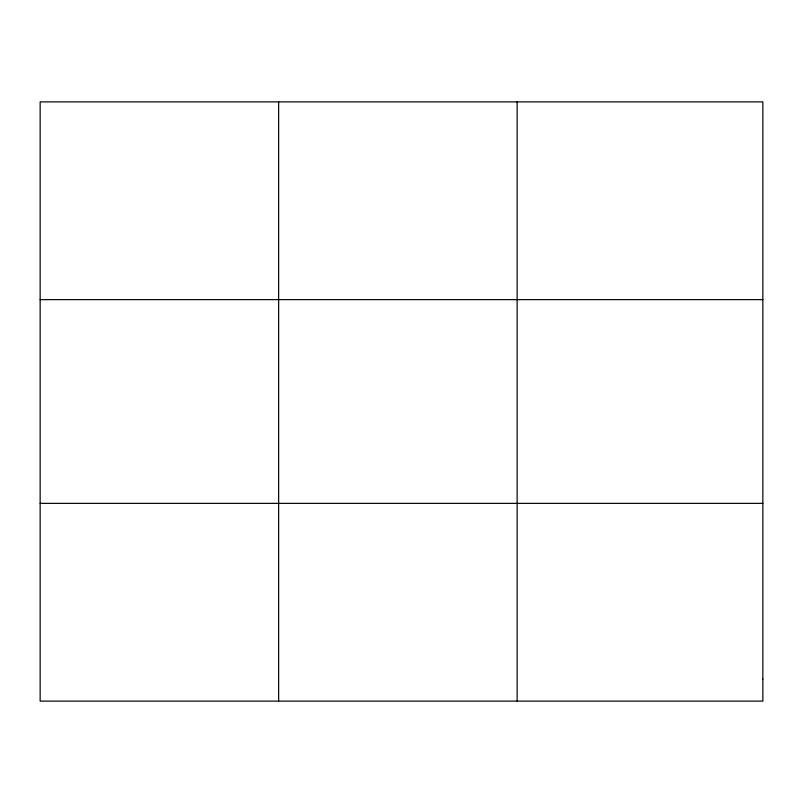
<?xml version="1.0" encoding="UTF-8"?>
<svg xmlns="http://www.w3.org/2000/svg" width="803" height="803" viewBox="0 0 803 803"><rect width="100%" height="100%" fill="white"/><g stroke="black" fill="none" stroke-linecap="round" stroke-linejoin="round"><path stroke-width="1.2" d="M278.641 101.881L278.641 701.119M517.132 101.881L517.132 701.119M40.15 299.629L762.85 299.629M40.15 503.371L762.85 503.371M762.85 679.147L762.85 701.119L40.15 701.119L40.15 101.881L762.85 101.881L762.85 679.147"/></g></svg>
